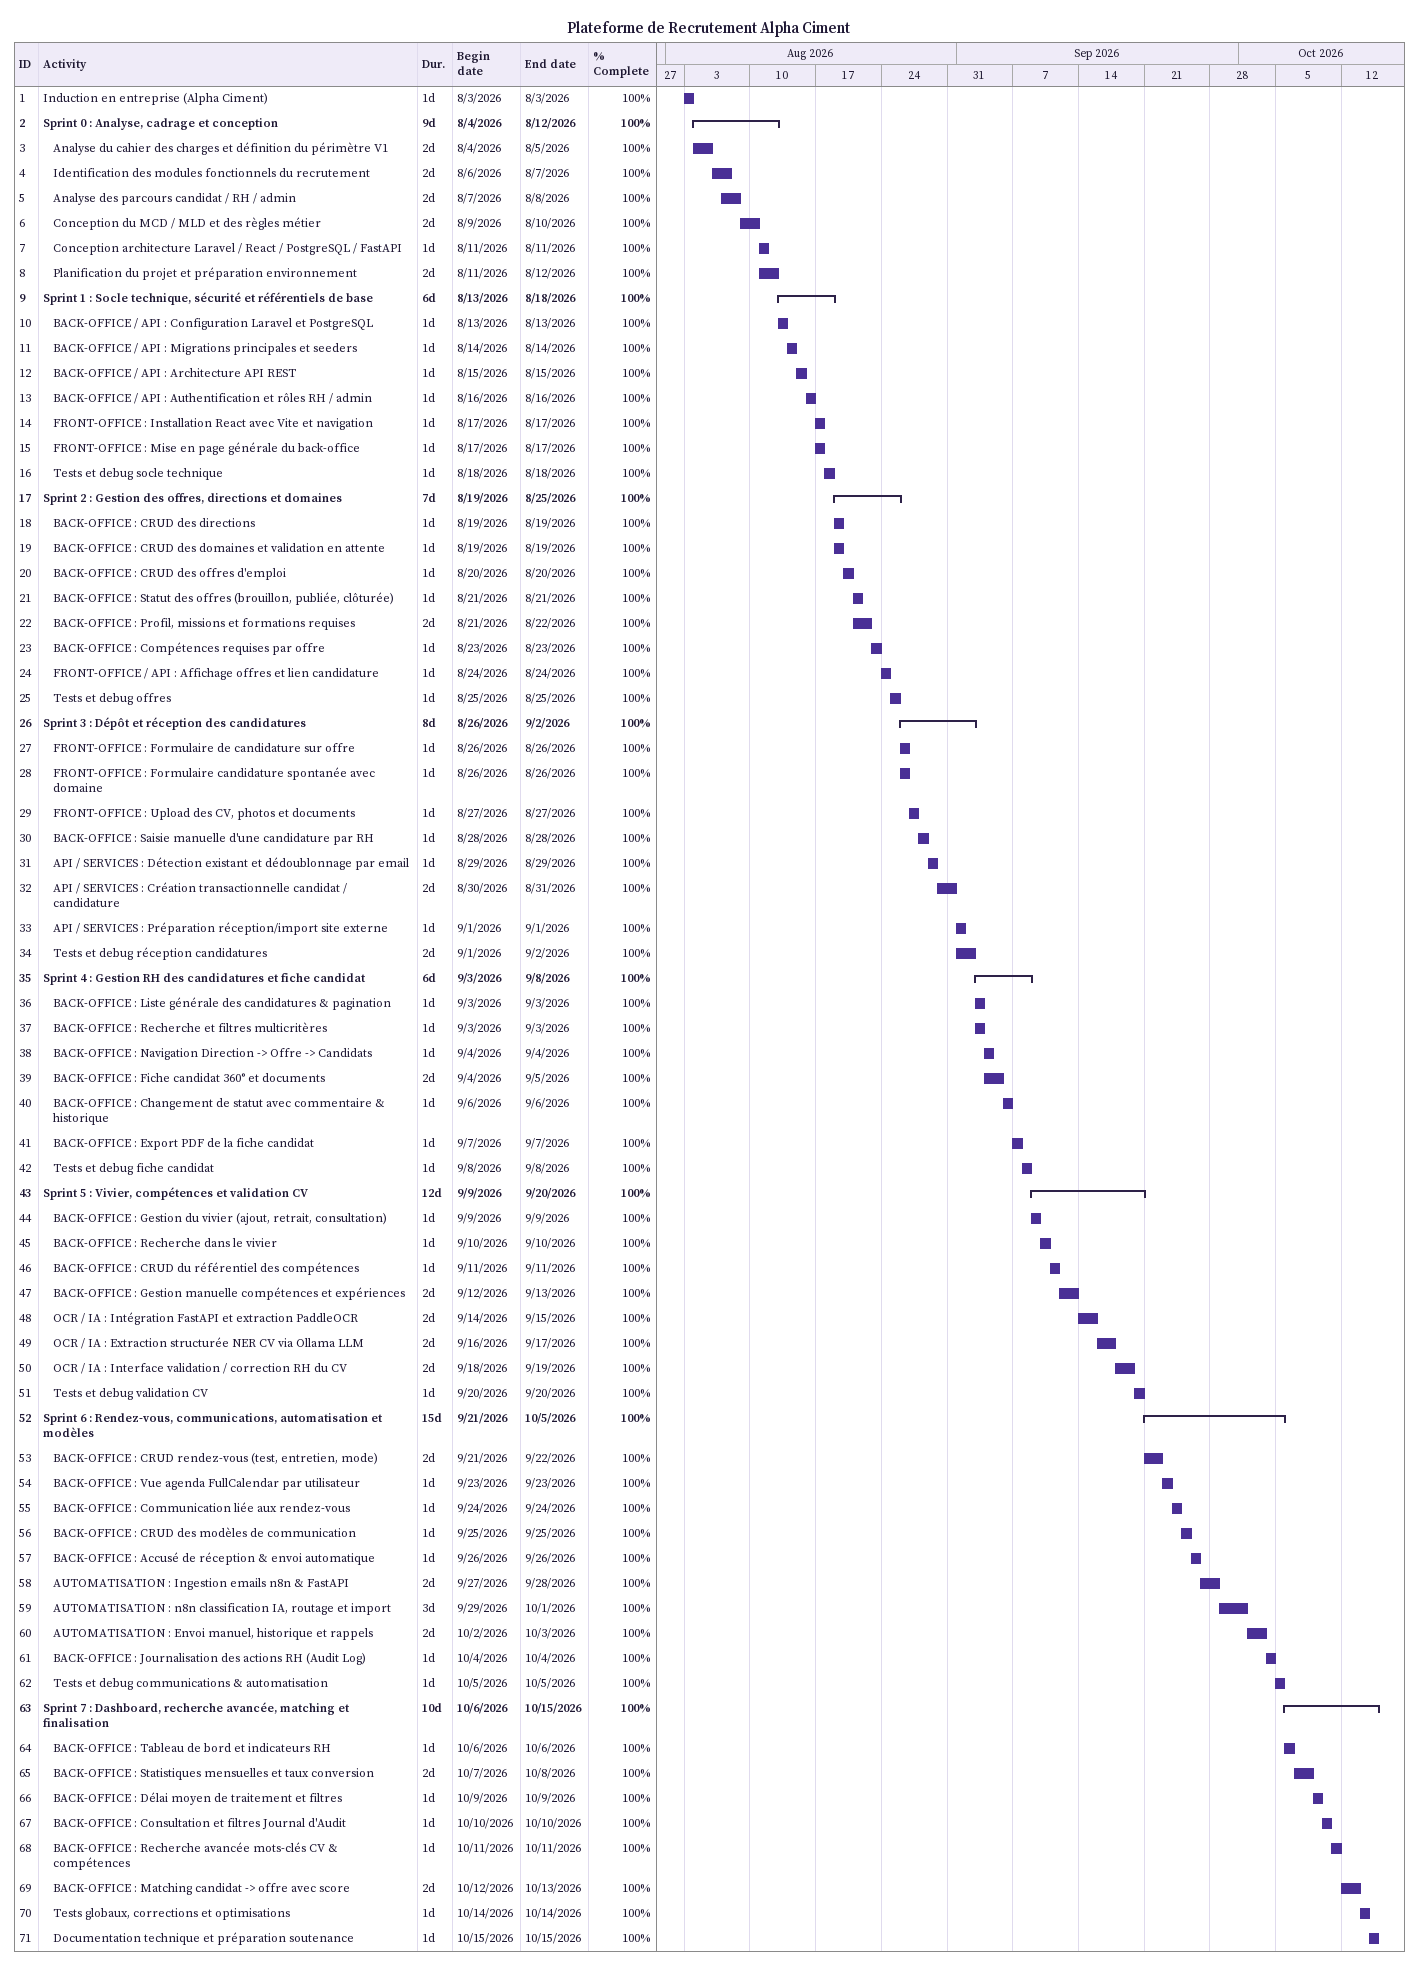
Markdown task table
Plateforme de Recrutement Alpha Ciment

| ID | Level | Task | Duration | Start | Finish | % complete |
|---|---|---|---|---|---|---|
| 1 | 1 | Induction en entreprise (Alpha Ciment) | 1d | 2026-08-03 | 2026-08-03 | 100 |
| 2 | 1 | **Sprint 0 : Analyse, cadrage et conception** | 9d | 2026-08-04 | 2026-08-12 | 100 |
| 3 | 2 | Analyse du cahier des charges et définition du périmètre V1 | 2d | 2026-08-04 | 2026-08-05 | 100 |
| 4 | 2 | Identification des modules fonctionnels du recrutement | 2d | 2026-08-06 | 2026-08-07 | 100 |
| 5 | 2 | Analyse des parcours candidat / RH / admin | 2d | 2026-08-07 | 2026-08-08 | 100 |
| 6 | 2 | Conception du MCD / MLD et des règles métier | 2d | 2026-08-09 | 2026-08-10 | 100 |
| 7 | 2 | Conception architecture Laravel / React / PostgreSQL / FastAPI | 1d | 2026-08-11 | 2026-08-11 | 100 |
| 8 | 2 | Planification du projet et préparation environnement | 2d | 2026-08-11 | 2026-08-12 | 100 |
| 9 | 1 | **Sprint 1 : Socle technique, sécurité et référentiels de base** | 6d | 2026-08-13 | 2026-08-18 | 100 |
| 10 | 2 | BACK-OFFICE / API : Configuration Laravel et PostgreSQL | 1d | 2026-08-13 | 2026-08-13 | 100 |
| 11 | 2 | BACK-OFFICE / API : Migrations principales et seeders | 1d | 2026-08-14 | 2026-08-14 | 100 |
| 12 | 2 | BACK-OFFICE / API : Architecture API REST | 1d | 2026-08-15 | 2026-08-15 | 100 |
| 13 | 2 | BACK-OFFICE / API : Authentification et rôles RH / admin | 1d | 2026-08-16 | 2026-08-16 | 100 |
| 14 | 2 | FRONT-OFFICE : Installation React avec Vite et navigation | 1d | 2026-08-17 | 2026-08-17 | 100 |
| 15 | 2 | FRONT-OFFICE : Mise en page générale du back-office | 1d | 2026-08-17 | 2026-08-17 | 100 |
| 16 | 2 | Tests et debug socle technique | 1d | 2026-08-18 | 2026-08-18 | 100 |
| 17 | 1 | **Sprint 2 : Gestion des offres, directions et domaines** | 7d | 2026-08-19 | 2026-08-25 | 100 |
| 18 | 2 | BACK-OFFICE : CRUD des directions | 1d | 2026-08-19 | 2026-08-19 | 100 |
| 19 | 2 | BACK-OFFICE : CRUD des domaines et validation en attente | 1d | 2026-08-19 | 2026-08-19 | 100 |
| 20 | 2 | BACK-OFFICE : CRUD des offres d'emploi | 1d | 2026-08-20 | 2026-08-20 | 100 |
| 21 | 2 | BACK-OFFICE : Statut des offres (brouillon, publiée, clôturée) | 1d | 2026-08-21 | 2026-08-21 | 100 |
| 22 | 2 | BACK-OFFICE : Profil, missions et formations requises | 2d | 2026-08-21 | 2026-08-22 | 100 |
| 23 | 2 | BACK-OFFICE : Compétences requises par offre | 1d | 2026-08-23 | 2026-08-23 | 100 |
| 24 | 2 | FRONT-OFFICE / API : Affichage offres et lien candidature | 1d | 2026-08-24 | 2026-08-24 | 100 |
| 25 | 2 | Tests et debug offres | 1d | 2026-08-25 | 2026-08-25 | 100 |
| 26 | 1 | **Sprint 3 : Dépôt et réception des candidatures** | 8d | 2026-08-26 | 2026-09-02 | 100 |
| 27 | 2 | FRONT-OFFICE : Formulaire de candidature sur offre | 1d | 2026-08-26 | 2026-08-26 | 100 |
| 28 | 2 | FRONT-OFFICE : Formulaire candidature spontanée avec domaine | 1d | 2026-08-26 | 2026-08-26 | 100 |
| 29 | 2 | FRONT-OFFICE : Upload des CV, photos et documents | 1d | 2026-08-27 | 2026-08-27 | 100 |
| 30 | 2 | BACK-OFFICE : Saisie manuelle d'une candidature par RH | 1d | 2026-08-28 | 2026-08-28 | 100 |
| 31 | 2 | API / SERVICES : Détection existant et dédoublonnage par email | 1d | 2026-08-29 | 2026-08-29 | 100 |
| 32 | 2 | API / SERVICES : Création transactionnelle candidat / candidature | 2d | 2026-08-30 | 2026-08-31 | 100 |
| 33 | 2 | API / SERVICES : Préparation réception/import site externe | 1d | 2026-09-01 | 2026-09-01 | 100 |
| 34 | 2 | Tests et debug réception candidatures | 2d | 2026-09-01 | 2026-09-02 | 100 |
| 35 | 1 | **Sprint 4 : Gestion RH des candidatures et fiche candidat** | 6d | 2026-09-03 | 2026-09-08 | 100 |
| 36 | 2 | BACK-OFFICE : Liste générale des candidatures & pagination | 1d | 2026-09-03 | 2026-09-03 | 100 |
| 37 | 2 | BACK-OFFICE : Recherche et filtres multicritères | 1d | 2026-09-03 | 2026-09-03 | 100 |
| 38 | 2 | BACK-OFFICE : Navigation Direction -> Offre -> Candidats | 1d | 2026-09-04 | 2026-09-04 | 100 |
| 39 | 2 | BACK-OFFICE : Fiche candidat 360° et documents | 2d | 2026-09-04 | 2026-09-05 | 100 |
| 40 | 2 | BACK-OFFICE : Changement de statut avec commentaire & historique | 1d | 2026-09-06 | 2026-09-06 | 100 |
| 41 | 2 | BACK-OFFICE : Export PDF de la fiche candidat | 1d | 2026-09-07 | 2026-09-07 | 100 |
| 42 | 2 | Tests et debug fiche candidat | 1d | 2026-09-08 | 2026-09-08 | 100 |
| 43 | 1 | **Sprint 5 : Vivier, compétences et validation CV** | 12d | 2026-09-09 | 2026-09-20 | 100 |
| 44 | 2 | BACK-OFFICE : Gestion du vivier (ajout, retrait, consultation) | 1d | 2026-09-09 | 2026-09-09 | 100 |
| 45 | 2 | BACK-OFFICE : Recherche dans le vivier | 1d | 2026-09-10 | 2026-09-10 | 100 |
| 46 | 2 | BACK-OFFICE : CRUD du référentiel des compétences | 1d | 2026-09-11 | 2026-09-11 | 100 |
| 47 | 2 | BACK-OFFICE : Gestion manuelle compétences et expériences | 2d | 2026-09-12 | 2026-09-13 | 100 |
| 48 | 2 | OCR / IA : Intégration FastAPI et extraction PaddleOCR | 2d | 2026-09-14 | 2026-09-15 | 100 |
| 49 | 2 | OCR / IA : Extraction structurée NER CV via Ollama LLM | 2d | 2026-09-16 | 2026-09-17 | 100 |
| 50 | 2 | OCR / IA : Interface validation / correction RH du CV | 2d | 2026-09-18 | 2026-09-19 | 100 |
| 51 | 2 | Tests et debug validation CV | 1d | 2026-09-20 | 2026-09-20 | 100 |
| 52 | 1 | **Sprint 6 : Rendez-vous, communications, automatisation et modèles** | 15d | 2026-09-21 | 2026-10-05 | 100 |
| 53 | 2 | BACK-OFFICE : CRUD rendez-vous (test, entretien, mode) | 2d | 2026-09-21 | 2026-09-22 | 100 |
| 54 | 2 | BACK-OFFICE : Vue agenda FullCalendar par utilisateur | 1d | 2026-09-23 | 2026-09-23 | 100 |
| 55 | 2 | BACK-OFFICE : Communication liée aux rendez-vous | 1d | 2026-09-24 | 2026-09-24 | 100 |
| 56 | 2 | BACK-OFFICE : CRUD des modèles de communication | 1d | 2026-09-25 | 2026-09-25 | 100 |
| 57 | 2 | BACK-OFFICE : Accusé de réception & envoi automatique | 1d | 2026-09-26 | 2026-09-26 | 100 |
| 58 | 2 | AUTOMATISATION : Ingestion emails n8n & FastAPI | 2d | 2026-09-27 | 2026-09-28 | 100 |
| 59 | 2 | AUTOMATISATION : n8n classification IA, routage et import | 3d | 2026-09-29 | 2026-10-01 | 100 |
| 60 | 2 | AUTOMATISATION : Envoi manuel, historique et rappels | 2d | 2026-10-02 | 2026-10-03 | 100 |
| 61 | 2 | BACK-OFFICE : Journalisation des actions RH (Audit Log) | 1d | 2026-10-04 | 2026-10-04 | 100 |
| 62 | 2 | Tests et debug communications & automatisation | 1d | 2026-10-05 | 2026-10-05 | 100 |
| 63 | 1 | **Sprint 7 : Dashboard, recherche avancée, matching et finalisation** | 10d | 2026-10-06 | 2026-10-15 | 100 |
| 64 | 2 | BACK-OFFICE : Tableau de bord et indicateurs RH | 1d | 2026-10-06 | 2026-10-06 | 100 |
| 65 | 2 | BACK-OFFICE : Statistiques mensuelles et taux conversion | 2d | 2026-10-07 | 2026-10-08 | 100 |
| 66 | 2 | BACK-OFFICE : Délai moyen de traitement et filtres | 1d | 2026-10-09 | 2026-10-09 | 100 |
| 67 | 2 | BACK-OFFICE : Consultation et filtres Journal d'Audit | 1d | 2026-10-10 | 2026-10-10 | 100 |
| 68 | 2 | BACK-OFFICE : Recherche avancée mots-clés CV & compétences | 1d | 2026-10-11 | 2026-10-11 | 100 |
| 69 | 2 | BACK-OFFICE : Matching candidat -> offre avec score | 2d | 2026-10-12 | 2026-10-13 | 100 |
| 70 | 2 | Tests globaux, corrections et optimisations | 1d | 2026-10-14 | 2026-10-14 | 100 |
| 71 | 2 | Documentation technique et préparation soutenance | 1d | 2026-10-15 | 2026-10-15 | 100 |
